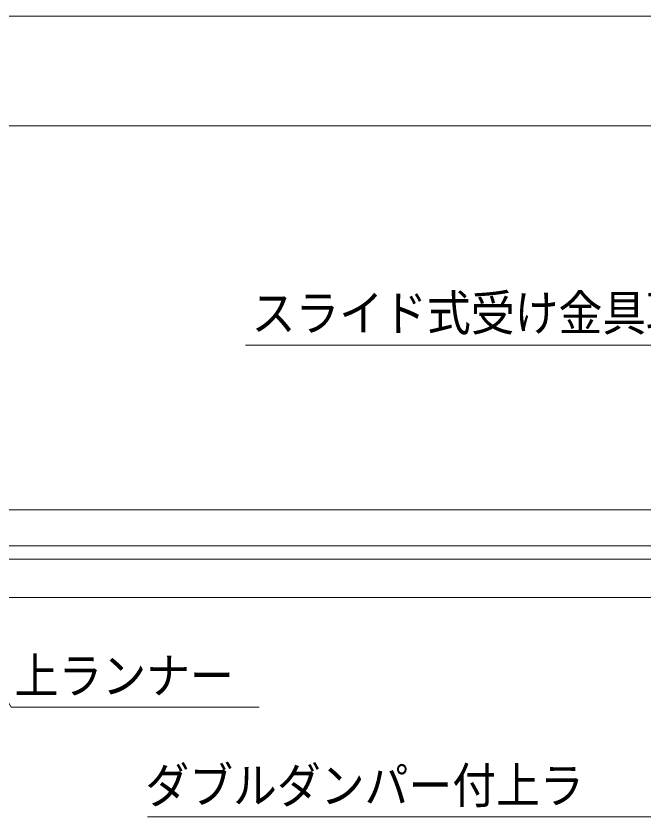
# Model space of a CAD drawing. Units: millimetres, scale not verified. Extents: x -6062 to 6062, y -3045 to 3045.
# Drawn here: x -4311 to -3739, y 120 to 850 of the extents above; entities that cross this region are included whole.
import ezdxf
from ezdxf.enums import TextEntityAlignment as Align

# ---------------------------------------------------------------- set-up
doc = ezdxf.new("R2010")
doc.units = ezdxf.units.MM
doc.header["$LTSCALE"] = 20
for name, color, linetype, lineweight in [('0-0_2寸法-1', 7, 'Continuous', 9), ('0-2_2寸法-3', 7, 'Continuous', 9), ('0-3_3一般', 7, 'Continuous', 9)]:
    doc.layers.add(name, color=color, linetype=linetype, lineweight=lineweight)
doc.styles.add('ＭＳ ゴシック', font='')
doc.styles.get('ＭＳ ゴシック').set_extended_font_data('MS Gothic')

# ---------------------------------------------------------------- blocks, each defined once
blk = doc.blocks.new('グループ-156')
at = {"layer": '0-3_3一般'}
for p, q in [((-76990, 8000), (18030, 8000)), ((18030, 7340), (-76990, 7340)), ((-53348.9, 7100), (-29348.9, 7100)), ((-53000, 6400), (-29640, 6400))]:
    blk.add_line(p, q, dxfattribs=at)
blk = doc.blocks.new('グループ-157')
at = {"layer": '0-3_3一般'}
blk.add_line((-78696.5, 8000), (19903.5, 8000), dxfattribs=at)
blk = doc.blocks.new('グループ-158')
at = {"layer": '0-3_3一般'}
for name in ['グループ-157', 'グループ-156']:
    blk.add_blockref(name, (0, 0), dxfattribs=at)

msp = doc.modelspace()

# ---------------------------------------------------------------- linework, layer by layer
at = {"layer": '0-0_2寸法-1'}
for p, q in [((-3330.21, 850), (-5624.79, 850)), ((-3431.21, 750), (-5624.79, 750))]:
    msp.add_line(p, q, dxfattribs=at)
at = {"layer": '0-2_2寸法-3'}
for points in [[(-3408.5, 391.8), (-3499.83, 550), (-4101.76, 550)], [(-4089.44, 220), (-4315.36, 220), (-4403.6, 372.84)], [(-4191.06, 120), (-3592.22, 120), (-3445.98, 373.3)]]:
    msp.add_lwpolyline(points, dxfattribs=at)

# ---------------------------------------------------------------- block references
at = {"layer": '0-3_3一般', "xscale": 0.05, "yscale": 0.05}
msp.add_blockref('グループ-158', (-1787.5, 0), dxfattribs=at)

# ---------------------------------------------------------------- texts
at = {"layer": '0-2_2寸法-3', "style": 'ＭＳ ゴシック', "width": 0.9}
for s, p in [('スライド式受け金具取付位置', (-4096.36, 553.34)), ('上ランナー', (-4312.33, 222.77)), ('ダブルダンパー付上ラ', (-4193.16, 122.77))]:
    msp.add_text(s, height=32.55, dxfattribs=at).set_placement(p, align=Align.BOTTOM_LEFT)

doc.saveas('drawing.dxf')
